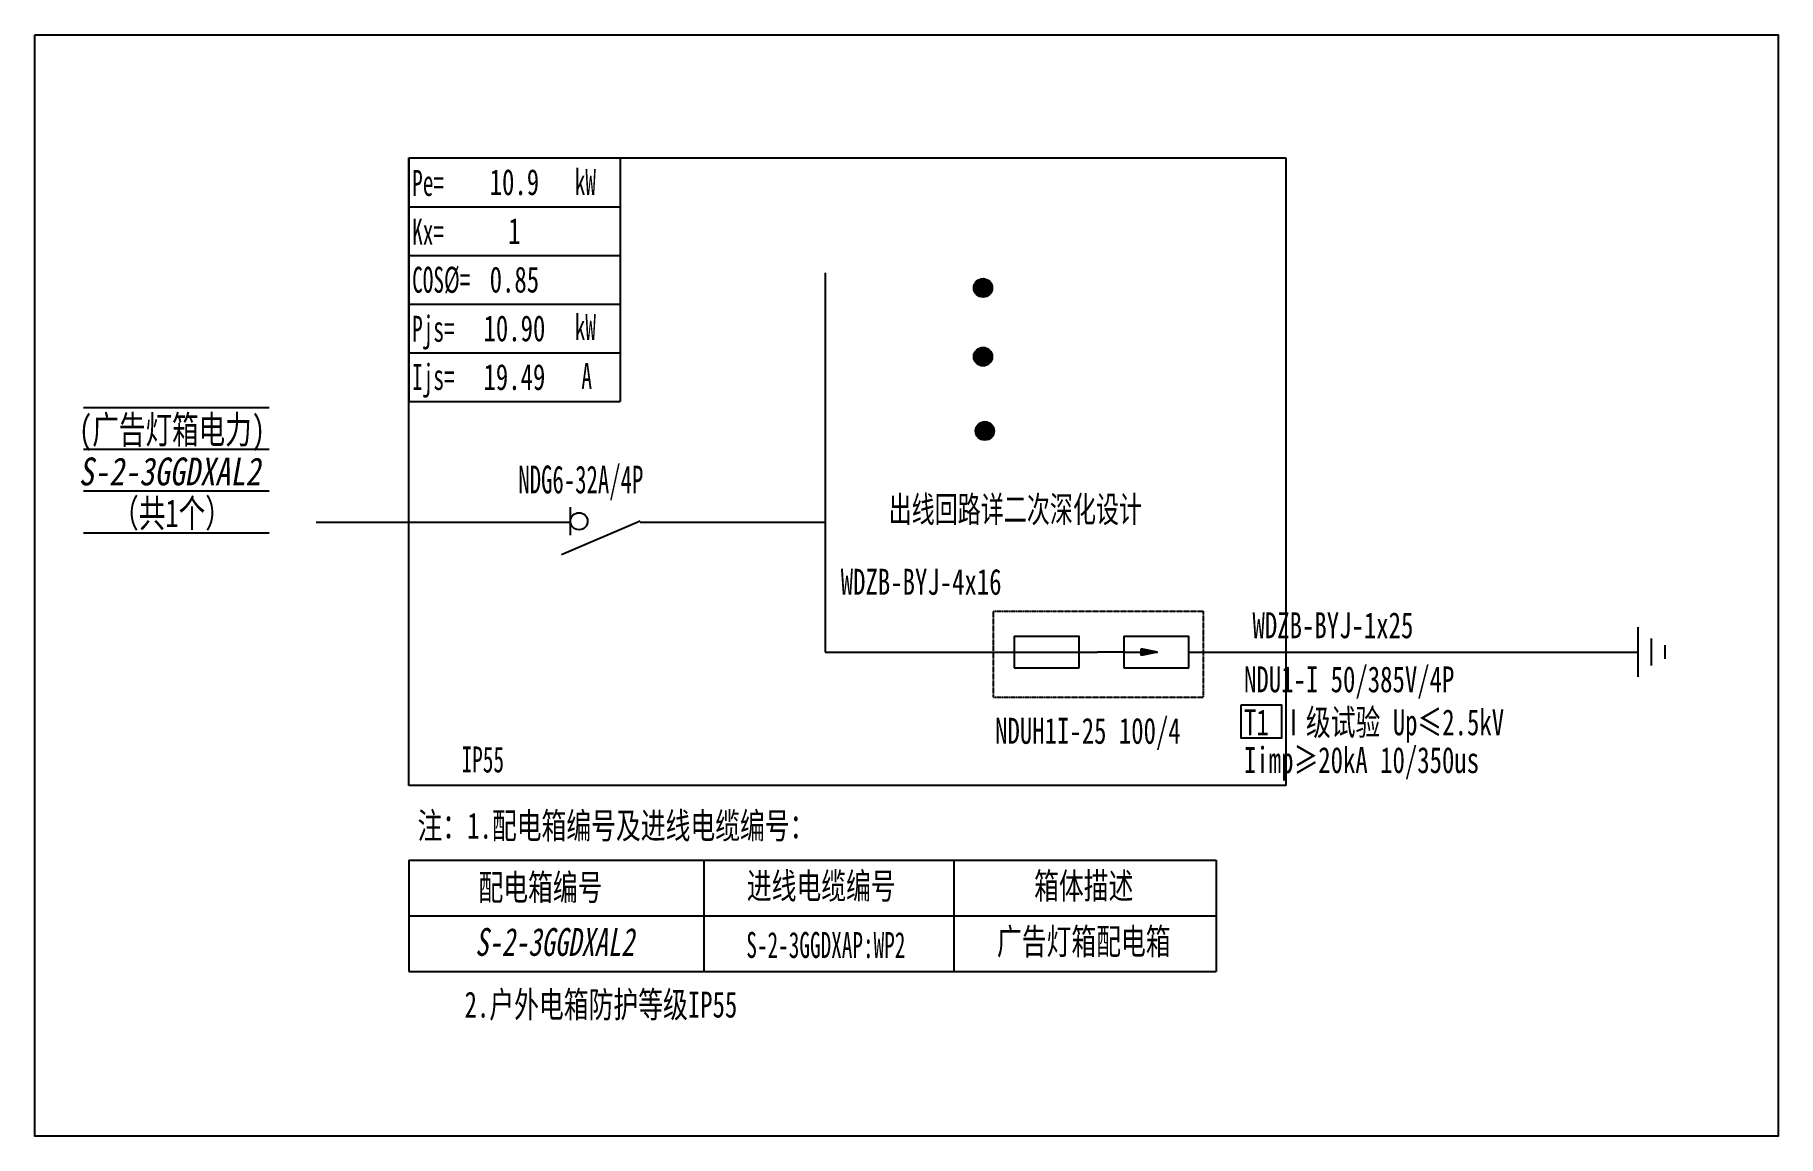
# Model space of a CAD drawing. Extents: x 398325 to 400753, y 341732 to 343266.
import ezdxf
from ezdxf.enums import TextEntityAlignment as Align

# ---------------------------------------------------------------- set-up
doc = ezdxf.new("R2010")
doc.units = 0
doc.header["$MEASUREMENT"] = 0
doc.linetypes.add('DASH', pattern=[0.35, 0.25, -0.1])
doc.linetypes.add('DASHED2', pattern=[0.375, 0.25, -0.125])
for name, color, linetype in [('D_E_Eqpm(强电设备)', 100, 'Continuous'), ('D_E_Eqpm（强电设备）', 100, 'Continuous'), ('D_E_Text(强电文字)', 51, 'Continuous'), ('D_E_Text（强电文字）', 51, 'Continuous'), ('D_E_Wire(强电线缆)', 10, 'Continuous'), ('D_E_Wire（强电线缆）', 10, 'Continuous'), ('D_T_TableDim（表格尺寸）', 255, 'Continuous'), ('E_E_Text（强电文字）', 51, 'Continuous'), ('E_E_Wire（强电线缆）', 10, 'Continuous'), ('E_T_TableDim（表格尺寸）', 255, 'Continuous'), ('系统图', 220, 'Continuous')]:
    doc.layers.add(name, color=color, linetype=linetype)
doc.styles.add('电气', font='', dxfattribs={"width": 0.7})
doc.styles.add('电气箱', font='simhei.ttf', dxfattribs={"width": 0.8, "oblique": 10})
doc.styles.get('电气').set_extended_font_data('SimSun')

msp = doc.modelspace()

# ---------------------------------------------------------------- linework, layer by layer
at = {"linetype": 'DASHED2', "elevation": 0}
msp.add_lwpolyline([(399660.4, 342463.5), (399952.4, 342463.5), (399952.4, 342343.2), (399660.4, 342343.2)], close=True, dxfattribs=at)
at = {"layer": 'D_E_Eqpm(强电设备)'}
for p, q in [((399688.9, 342428.5), (399779.8, 342428.5)), ((399688.9, 342428.5), (399688.9, 342384.5)), ((399779.5, 342384.5), (399779.5, 342428.5)), ((399841.5, 342428.5), (399932.4, 342428.5)), ((399841.5, 342428.5), (399841.5, 342384.5)), ((399932.1, 342384.5), (399932.1, 342428.5)), ((399841.5, 342406.5), (399804.8, 342406.5)), ((399841.5, 342406.5), (399888.6, 342406.5)), ((399888.6, 342406.5), (399865.8, 342411.2)), ((399865.8, 342401.8), (399865.8, 342411.2)), ((399888.6, 342406.5), (399865.8, 342401.8)), ((399688.9, 342384.5), (399779.5, 342384.5)), ((399841.5, 342384.5), (399932.1, 342384.5))]:
    msp.add_line(p, q, dxfattribs=at)
msp.add_solid([(399865.8, 342401.8), (399888.6, 342406.5), (399865.8, 342411.2)], dxfattribs=at)
at = {"layer": 'D_E_Eqpm（强电设备）'}
for p, q in [((399070.9, 342569.3), (399070.9, 342608.1)), ((399167.9, 342588.7), (399058.5, 342541.8))]:
    msp.add_line(p, q, dxfattribs=at)
msp.add_circle((399082.9, 342588.7), 11.9, dxfattribs=at)
at = {"layer": 'D_E_Text（强电文字）', "elevation": 0}
msp.add_lwpolyline([(400005.1, 342333.1), (400061.3, 342333.1), (400061.3, 342286.8), (400005.1, 342286.8)], close=True, dxfattribs=at)
at = {"layer": 'D_E_Wire(强电线缆)'}
msp.add_line((398716.9, 342587.6), (399071, 342587.6), dxfattribs=at)
at = {"layer": 'D_E_Wire（强电线缆）'}
for p, q in [((400557.9, 342372.1), (400557.9, 342441.1)), ((400576.7, 342387.7), (400576.7, 342425.4)), ((399425.7, 342406.5), (399804.8, 342406.5)), ((399932.1, 342406.5), (400557.9, 342406.5)), ((400595.6, 342397.1), (400595.6, 342416))]:
    msp.add_line(p, q, dxfattribs=at)
for centre in [(399645.6, 342913.7), (399645.6, 342817.9), (399648.1, 342714.5)]:
    msp.add_circle(centre, 12.9, dxfattribs=at)
at = {"layer": 'D_E_Wire（强电线缆）', "linetype": 'Continuous'}
for points in [[(399632.9, 342911.7), (399632.7, 342913.7), (399632.9, 342915.7)], [(399633.4, 342909.7), (399632.9, 342915.7), (399633.4, 342917.7)], [(399632.9, 342911.7), (399632.9, 342915.7), (399633.4, 342909.7)], [(399634.1, 342907.8), (399633.4, 342917.7), (399634.1, 342919.5)], [(399633.4, 342909.7), (399633.4, 342917.7), (399634.1, 342907.8)], [(399635.2, 342906.1), (399634.1, 342919.5), (399635.2, 342921.3)], [(399634.1, 342907.8), (399634.1, 342919.5), (399635.2, 342906.1)], [(399636.5, 342904.5), (399635.2, 342921.3), (399636.5, 342922.8)], [(399635.2, 342906.1), (399635.2, 342921.3), (399636.5, 342904.5)], [(399638.1, 342903.2), (399636.5, 342922.8), (399638.1, 342924.1)], [(399636.5, 342904.5), (399636.5, 342922.8), (399638.1, 342903.2)], [(399639.8, 342902.2), (399638.1, 342924.1), (399639.8, 342925.2)], [(399638.1, 342903.2), (399638.1, 342924.1), (399639.8, 342902.2)], [(399641.7, 342901.4), (399639.8, 342925.2), (399641.7, 342926)], [(399639.8, 342902.2), (399639.8, 342925.2), (399641.7, 342901.4)], [(399643.6, 342900.9), (399641.7, 342926), (399643.6, 342926.4)], [(399641.7, 342901.4), (399641.7, 342926), (399643.6, 342900.9)], [(399645.6, 342900.8), (399643.6, 342926.4), (399645.6, 342926.6)], [(399643.6, 342900.9), (399643.6, 342926.4), (399645.6, 342900.8)], [(399645.6, 342900.8), (399645.6, 342926.6), (399647.7, 342900.9)], [(399647.7, 342900.9), (399645.6, 342926.6), (399647.7, 342926.4)], [(399647.7, 342900.9), (399647.7, 342926.4), (399649.6, 342901.4)], [(399649.6, 342901.4), (399647.7, 342926.4), (399649.6, 342926)], [(399649.6, 342901.4), (399649.6, 342926), (399651.5, 342902.2)], [(399651.5, 342902.2), (399649.6, 342926), (399651.5, 342925.2)], [(399651.5, 342902.2), (399651.5, 342925.2), (399653.2, 342903.2)], [(399653.2, 342903.2), (399651.5, 342925.2), (399653.2, 342924.1)], [(399653.2, 342903.2), (399653.2, 342924.1), (399654.8, 342904.5)], [(399654.8, 342904.5), (399653.2, 342924.1), (399654.8, 342922.8)], [(399654.8, 342904.5), (399654.8, 342922.8), (399656.1, 342906.1)], [(399656.1, 342906.1), (399654.8, 342922.8), (399656.1, 342921.3)], [(399656.1, 342906.1), (399656.1, 342921.3), (399657.2, 342907.8)], [(399657.2, 342907.8), (399656.1, 342921.3), (399657.2, 342919.5)], [(399657.2, 342907.8), (399657.2, 342919.5), (399657.9, 342909.7)], [(399657.9, 342909.7), (399657.2, 342919.5), (399657.9, 342917.7)], [(399657.9, 342909.7), (399657.9, 342917.7), (399658.4, 342911.7)], [(399658.4, 342911.7), (399657.9, 342917.7), (399658.4, 342915.7)], [(399658.4, 342911.7), (399658.4, 342915.7), (399658.6, 342913.7)], [(399632.9, 342815.9), (399632.7, 342817.9), (399632.9, 342820)], [(399633.4, 342814), (399632.9, 342820), (399633.4, 342821.9)], [(399632.9, 342815.9), (399632.9, 342820), (399633.4, 342814)], [(399634.1, 342812.1), (399633.4, 342821.9), (399634.1, 342823.8)], [(399633.4, 342814), (399633.4, 342821.9), (399634.1, 342812.1)], [(399635.2, 342810.3), (399634.1, 342823.8), (399635.2, 342825.5)], [(399634.1, 342812.1), (399634.1, 342823.8), (399635.2, 342810.3)], [(399636.5, 342808.8), (399635.2, 342825.5), (399636.5, 342827.1)], [(399635.2, 342810.3), (399635.2, 342825.5), (399636.5, 342808.8)], [(399638.1, 342807.5), (399636.5, 342827.1), (399638.1, 342828.4)], [(399636.5, 342808.8), (399636.5, 342827.1), (399638.1, 342807.5)], [(399639.8, 342806.4), (399638.1, 342828.4), (399639.8, 342829.5)], [(399638.1, 342807.5), (399638.1, 342828.4), (399639.8, 342806.4)], [(399641.7, 342805.7), (399639.8, 342829.5), (399641.7, 342830.2)], [(399639.8, 342806.4), (399639.8, 342829.5), (399641.7, 342805.7)], [(399643.6, 342805.2), (399641.7, 342830.2), (399643.6, 342830.7)], [(399641.7, 342805.7), (399641.7, 342830.2), (399643.6, 342805.2)], [(399645.6, 342805), (399643.6, 342830.7), (399645.6, 342830.9)], [(399643.6, 342805.2), (399643.6, 342830.7), (399645.6, 342805)], [(399645.6, 342805), (399645.6, 342830.9), (399647.7, 342805.2)], [(399647.7, 342805.2), (399645.6, 342830.9), (399647.7, 342830.7)], [(399647.7, 342805.2), (399647.7, 342830.7), (399649.6, 342805.7)], [(399649.6, 342805.7), (399647.7, 342830.7), (399649.6, 342830.2)], [(399649.6, 342805.7), (399649.6, 342830.2), (399651.5, 342806.4)], [(399651.5, 342806.4), (399649.6, 342830.2), (399651.5, 342829.5)], [(399651.5, 342806.4), (399651.5, 342829.5), (399653.2, 342807.5)], [(399653.2, 342807.5), (399651.5, 342829.5), (399653.2, 342828.4)], [(399653.2, 342807.5), (399653.2, 342828.4), (399654.8, 342808.8)], [(399654.8, 342808.8), (399653.2, 342828.4), (399654.8, 342827.1)], [(399654.8, 342808.8), (399654.8, 342827.1), (399656.1, 342810.3)], [(399656.1, 342810.3), (399654.8, 342827.1), (399656.1, 342825.5)], [(399656.1, 342810.3), (399656.1, 342825.5), (399657.2, 342812.1)], [(399657.2, 342812.1), (399656.1, 342825.5), (399657.2, 342823.8)], [(399657.2, 342812.1), (399657.2, 342823.8), (399657.9, 342814)], [(399657.9, 342814), (399657.2, 342823.8), (399657.9, 342821.9)], [(399657.9, 342814), (399657.9, 342821.9), (399658.4, 342815.9)], [(399658.4, 342815.9), (399657.9, 342821.9), (399658.4, 342820)], [(399658.4, 342815.9), (399658.4, 342820), (399658.6, 342817.9)], [(399635.3, 342712.5), (399635.2, 342714.5), (399635.3, 342716.6)], [(399635.8, 342710.6), (399635.3, 342716.6), (399635.8, 342718.5)], [(399635.3, 342712.5), (399635.3, 342716.6), (399635.8, 342710.6)], [(399636.6, 342708.7), (399635.8, 342718.5), (399636.6, 342720.4)], [(399635.8, 342710.6), (399635.8, 342718.5), (399636.6, 342708.7)], [(399637.6, 342706.9), (399636.6, 342720.4), (399637.6, 342722.1)], [(399636.6, 342708.7), (399636.6, 342720.4), (399637.6, 342706.9)], [(399639, 342705.4), (399637.6, 342722.1), (399639, 342723.7)], [(399637.6, 342706.9), (399637.6, 342722.1), (399639, 342705.4)], [(399640.5, 342704.1), (399639, 342723.7), (399640.5, 342725)], [(399639, 342705.4), (399639, 342723.7), (399640.5, 342704.1)], [(399642.2, 342703), (399640.5, 342725), (399642.2, 342726.1)], [(399640.5, 342704.1), (399640.5, 342725), (399642.2, 342703)], [(399644.1, 342702.3), (399642.2, 342726.1), (399644.1, 342726.8)], [(399642.2, 342703), (399642.2, 342726.1), (399644.1, 342702.3)], [(399646.1, 342701.8), (399644.1, 342726.8), (399646.1, 342727.3)], [(399644.1, 342702.3), (399644.1, 342726.8), (399646.1, 342701.8)], [(399648.1, 342701.6), (399646.1, 342727.3), (399648.1, 342727.5)], [(399646.1, 342701.8), (399646.1, 342727.3), (399648.1, 342701.6)], [(399648.1, 342701.6), (399648.1, 342727.5), (399650.1, 342701.8)], [(399650.1, 342701.8), (399648.1, 342727.5), (399650.1, 342727.3)], [(399650.1, 342701.8), (399650.1, 342727.3), (399652.1, 342702.3)], [(399652.1, 342702.3), (399650.1, 342727.3), (399652.1, 342726.8)], [(399652.1, 342702.3), (399652.1, 342726.8), (399654, 342703)], [(399654, 342703), (399652.1, 342726.8), (399654, 342726.1)], [(399654, 342703), (399654, 342726.1), (399655.7, 342704.1)], [(399655.7, 342704.1), (399654, 342726.1), (399655.7, 342725)], [(399655.7, 342704.1), (399655.7, 342725), (399657.2, 342705.4)], [(399657.2, 342705.4), (399655.7, 342725), (399657.2, 342723.7)], [(399657.2, 342705.4), (399657.2, 342723.7), (399658.6, 342706.9)], [(399658.6, 342706.9), (399657.2, 342723.7), (399658.6, 342722.1)], [(399658.6, 342706.9), (399658.6, 342722.1), (399659.6, 342708.7)], [(399659.6, 342708.7), (399658.6, 342722.1), (399659.6, 342720.4)], [(399659.6, 342708.7), (399659.6, 342720.4), (399660.4, 342710.6)], [(399660.4, 342710.6), (399659.6, 342720.4), (399660.4, 342718.5)], [(399660.4, 342710.6), (399660.4, 342718.5), (399660.9, 342712.5)], [(399660.9, 342712.5), (399660.4, 342718.5), (399660.9, 342716.6)], [(399660.9, 342712.5), (399660.9, 342716.6), (399661, 342714.5)]]:
    msp.add_solid(points, dxfattribs=at)
at = {"layer": 'D_T_TableDim（表格尺寸）', "linetype": 'Continuous'}
for p, q in [((398392.8, 342747.2), (398651.3, 342747.2)), ((398392.8, 342689.1), (398651.3, 342689.1)), ((398392.8, 342630.9), (398651.3, 342630.9)), ((398392.8, 342572.8), (398651.3, 342572.8))]:
    msp.add_line(p, q, dxfattribs=at)
at = {"layer": 'D_T_TableDim（表格尺寸）', "ltscale": 3.5}
for p, q in [((398845.9, 342116.9), (399970.2, 342116.9)), ((398845.9, 342116.9), (398845.9, 341961.8)), ((399256.7, 342116.9), (399256.7, 341961.8)), ((399604.7, 342116.9), (399604.7, 341961.8)), ((399970.2, 342116.9), (399970.2, 341961.8)), ((398845.9, 342039.4), (399970.2, 342039.4)), ((398845.9, 342039.4), (399970.2, 342039.4)), ((398845.9, 341961.8), (399970.2, 341961.8))]:
    msp.add_line(p, q, dxfattribs=at)
at = {"layer": 'E_E_Text（强电文字）', "linetype": 'Continuous'}
for p, q in [((398845.9, 343094.6), (398845.9, 342755.3)), ((398845.9, 343094.6), (399140, 343094.6)), ((399140, 343094.6), (399140, 342755.3)), ((398845.9, 343026.7), (399140, 343026.7)), ((398845.9, 342958.9), (399140, 342958.9)), ((398845.9, 342891), (399140, 342891)), ((398845.9, 342823.2), (399140, 342823.2)), ((398845.9, 342755.3), (399140, 342755.3))]:
    msp.add_line(p, q, dxfattribs=at)
at = {"layer": 'E_E_Wire（强电线缆）'}
for p, q in [((399425.7, 342934.7), (399425.7, 342406.5)), ((399167.9, 342587.6), (399425.7, 342587.6))]:
    msp.add_line(p, q, dxfattribs=at)
at = {"layer": 'E_T_TableDim（表格尺寸）', "linetype": 'DASH', "ltscale": 2}
for p, q in [((398845.9, 343094.6), (400067.3, 343094.6)), ((398845.9, 342220.7), (398845.9, 343094.6)), ((400067.3, 343094.6), (400067.3, 342220.7)), ((400067.3, 342220.7), (398845.9, 342220.7))]:
    msp.add_line(p, q, dxfattribs=at)
at = {"layer": '系统图', "ltscale": 9973.992009}
msp.add_lwpolyline([(398325, 343266), (400753, 343266), (400753, 341732.5), (398325, 341732.5)], close=True, dxfattribs=at)

# ---------------------------------------------------------------- texts
at = {"layer": 'D_E_Text(强电文字)', "color": 1, "style": '电气', "width": 0.6}
msp.add_text('NDG6-32A/4P', height=38.775, dxfattribs=at).set_placement((398998.4, 342627.5))
at = {"layer": 'D_E_Text(强电文字)', "style": '电气', "width": 0.7}
for s, p in [('WDZB-BYJ-4x16', (399447.4, 342486.3)), ('WDZB-BYJ-1x25', (400020.9, 342425.8)), ('T1 Ⅰ级试验 Up≤2.5kV ', (400009.1, 342290.7)), ('Iimp≥20kA 10/350us', (400009.1, 342238.1))]:
    msp.add_text(s, height=36.19, dxfattribs=at).set_placement(p)
at = {"layer": 'D_E_Text(强电文字)', "color": 51, "true_color": 0xffff7f, "style": '电气', "width": 0.7}
msp.add_text('NDU1-I 50/385V/4P', height=36.19, dxfattribs=at).set_placement((400009.1, 342350.5))
at = {"layer": 'D_E_Text（强电文字）', "linetype": 'Continuous', "style": '电气', "width": 0.6}
for s, height, p in [('Pe=', 36.19, (398850.5, 343041.8)), ('kW', 36.19, (399076.9, 343043.1)), ('Kx=', 36.19, (398850.5, 342973.8)), ('COS%%C=', 36.19, (398850.5, 342906.9)), ('Pjs=', 36.19, (398850.5, 342838.7)), ('kW', 36.19, (399076.9, 342841)), ('Ijs=', 36.19, (398850.5, 342771.6)), ('A', 36.2, (399086.2, 342773.1))]:
    msp.add_text(s, height=height, dxfattribs=at).set_placement(p)
at = {"layer": 'D_E_Text（强电文字）', "style": '电气'}
for s, width, p in [('出线回路详二次深化设计', 0.65, (399514.1, 342587.3)), ('注：1.配电箱编号及进线电缆编号：', 0.7, (398858, 342146.7)), ('2.户外电箱防护等级IP55', 0.7, (398923.5, 341897.6))]:
    msp.add_text(s, height=36.19, dxfattribs=dict(at, width=width)).set_placement(p)
at = {"layer": 'D_E_Text（强电文字）', "color": 51, "true_color": 0xffff7f, "style": '电气', "width": 0.7}
msp.add_text('NDUH1I-25 100/4', height=36.19, dxfattribs=at).set_placement((399662.4, 342278.8))
at = {"layer": 'D_E_Text（强电文字）', "style": '电气'}
for s, width, p in [('IP55', 0.6, (398948.9, 342256.7)), ('配电箱编号', 0.7, (399029.2, 342079.8)), ('进线电缆编号', 0.7, (399420.3, 342081.7)), ('箱体描述', 0.7, (399785.9, 342081.7)), ('S-2-3GGDXAP:WP2', 0.6, (399426.7, 341998.7)), ('广告灯箱配电箱', 0.7, (399785.9, 342004.2))]:
    msp.add_text(s, height=36.19, dxfattribs=dict(at, width=width)).set_placement(p, align=Align.MIDDLE)
at = {"layer": 'D_E_Text（强电文字）', "style": '电气箱', "oblique": 10, "width": 0.7}
msp.add_text('S-2-3GGDXAL2', height=38.775, dxfattribs=at).set_placement((399049, 342002.9), align=Align.MIDDLE)
at = {"layer": 'E_E_Text（强电文字）', "linetype": 'Continuous', "style": '电气', "width": 0.7}
for s, p in [('(广告灯箱电力)', (398516, 342696.8)), ('（共1个）', (398516, 342580.5))]:
    msp.add_text(s, height=38.77, dxfattribs=at).set_placement(p, align=Align.CENTER)
at = {"layer": 'E_E_Text（强电文字）', "linetype": 'Continuous', "style": '电气箱', "oblique": 10, "width": 0.8}
msp.add_text('S-2-3GGDXAL2', height=38.775, dxfattribs=at).set_placement((398512.7, 342638.7), align=Align.CENTER)
at = {"layer": 'E_E_Text（强电文字）', "linetype": 'Continuous', "width": 294.024, "attachment_point": 5, "style": '电气'}
for s, insert, char_height in [('10.9', (398992.9, 343060.7), 36.19), ('1', (398992.9, 342992.8), 36.2), ('0.85', (398992.9, 342925), 36.19), ('{\\C256;10.90}', (398992.9, 342857.1), 36.19), ('{\\C256;19.49}', (398992.9, 342789.3), 36.19)]:
    msp.add_mtext(s, dxfattribs=dict(at, insert=insert, char_height=char_height))

doc.saveas('drawing.dxf')
